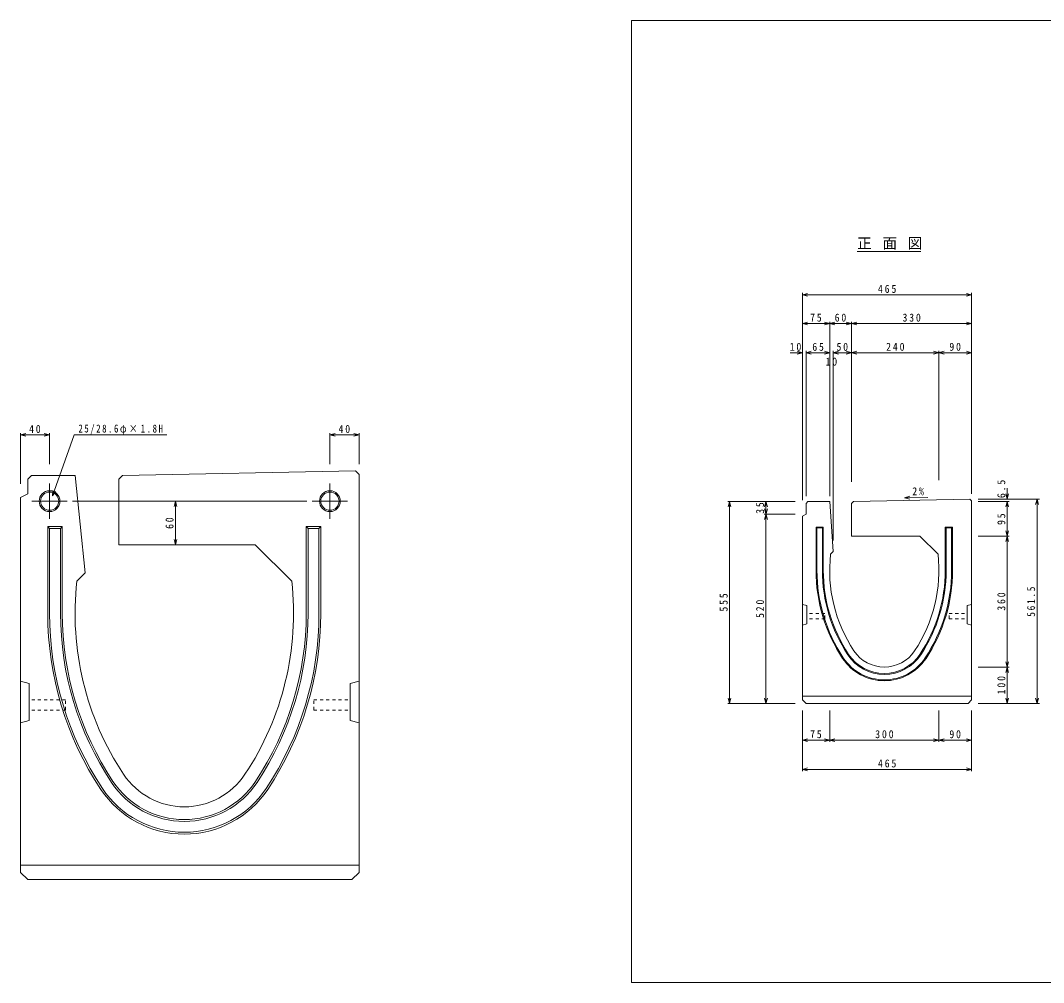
# Model space of a CAD drawing. Units: millimetres, scale not verified, with parts at other scales. Extents: x -1429 to 4060, y 140 to 2784.
# Drawn here: x -1429 to 1381, y 140 to 2784 of the extents above; entities that cross this region are included whole.
import ezdxf

# ---------------------------------------------------------------- set-up
doc = ezdxf.new("R2010")
doc.units = ezdxf.units.MM
doc.header["$LTSCALE"] = 10
doc.linetypes.add('USER1', pattern=[1.693334, 0.846667, -0.846667])
doc.linetypes.add('USER2', pattern=[13.546668, 11.006667, -0.846667, 0.846667, -0.846667])
for name, color, linetype, lineweight in [('0-F', 132, 'Continuous', 5), ('0_2', 132, 'Continuous', 5), ('1', 132, 'Continuous', 5), ('1-0', 132, 'Continuous', 5)]:
    doc.layers.add(name, color=color, linetype=linetype, lineweight=lineweight)
doc.styles.add('ＭＳ ゴシック', font='')
doc.styles.get('ＭＳ ゴシック').set_extended_font_data('MS Gothic')

msp = doc.modelspace()

# ---------------------------------------------------------------- linework, layer by layer
at = {"layer": '0-F', "color": 7}
for p, q in [((250, 2783.78), (4060, 2783.78)), ((250, 140), (250, 2783.78)), ((794.01, 1501.9), (794.01, 1501.83)), ((854.01, 1456.8), (859.01, 1461.9)), ((1179.01, 1468.2), (859.01, 1461.9)), ((1179.01, 1468.2), (1184.01, 1463.3)), ((804.01, 1324.5), (796.45, 1316.8)), ((4060, 140), (250, 140))]:
    msp.add_line(p, q, dxfattribs=at)
at = {"layer": '0_2'}
for p, q in [((869.24, 2148.97), (1044.45, 2148.97)), ((719.01, 1465.93), (719.01, 2034.88)), ((719.01, 2029.88), (733.5, 2033.76)), ((719.01, 2029.88), (733.5, 2025.99)), ((719.01, 2029.88), (1184.01, 2029.88)), ((1184.01, 2029.88), (1169.52, 2033.76)), ((1184.01, 2029.88), (1169.52, 2025.99)), ((1184.01, 1482.71), (1184.01, 2034.88)), ((719.01, 1950.94), (733.5, 1954.82)), ((719.01, 1950.94), (733.5, 1947.05)), ((719.01, 1950.94), (1184.01, 1950.94)), ((808.5, 1947.05), (779.52, 1954.82)), ((808.5, 1954.82), (779.52, 1947.05)), ((794.01, 1476.8), (794.01, 1955.94)), ((868.5, 1947.05), (839.52, 1954.82)), ((868.5, 1954.82), (839.52, 1947.05)), ((854.01, 1515.91), (854.01, 1955.94)), ((1184.01, 1950.94), (1169.52, 1954.82)), ((1184.01, 1950.94), (1169.52, 1947.05)), ((719.01, 1870.71), (685.31, 1870.71)), ((719.01, 1870.71), (704.52, 1874.59)), ((719.01, 1870.71), (704.52, 1866.82)), ((729.01, 1476.8), (729.01, 1875.71)), ((729.01, 1870.71), (743.5, 1874.59)), ((729.01, 1870.71), (743.5, 1866.82)), ((729.01, 1870.71), (794.01, 1870.71)), ((794.01, 1870.71), (779.52, 1874.59)), ((794.01, 1870.71), (779.52, 1866.82)), ((804.01, 1354.32), (804.01, 1875.71)), ((804.01, 1870.71), (818.5, 1874.59)), ((804.01, 1870.71), (818.5, 1866.82)), ((804.01, 1870.71), (1184.01, 1870.71)), ((868.5, 1866.82), (839.52, 1874.59)), ((868.5, 1874.59), (839.52, 1866.82)), ((1108.5, 1866.82), (1079.52, 1874.59)), ((1108.5, 1874.59), (1079.52, 1866.82)), ((1094.01, 1520.26), (1094.01, 1875.71)), ((1184.01, 1870.71), (1169.52, 1874.59)), ((1184.01, 1870.71), (1169.52, 1866.82)), ((1281.75, 1468.3), (1281.75, 1498.43)), ((699.01, 1461.8), (514.01, 1461.8)), ((519.01, 1461.8), (515.13, 1447.31)), ((519.01, 1461.8), (519.01, 906.8)), ((522.89, 1447.31), (519.01, 1461.8)), ((615.13, 1447.31), (619.01, 1461.8)), ((619.01, 906.8), (619.01, 1461.8)), ((619.01, 1461.8), (622.89, 1447.31)), ((1201.49, 1468.3), (1370, 1468.3)), ((1201.49, 1461.8), (1286.75, 1461.8)), ((1281.75, 1468.3), (1277.87, 1482.79)), ((1281.75, 1461.8), (1277.87, 1447.31)), ((1281.75, 1468.3), (1285.64, 1482.79)), ((1281.75, 1461.8), (1285.64, 1447.31)), ((1281.75, 906.8), (1281.75, 1461.8)), ((1363.56, 1468.3), (1359.68, 1453.81)), ((1363.56, 1468.3), (1367.44, 1453.81)), ((1363.56, 906.8), (1363.56, 1468.3)), ((622.89, 1441.29), (615.13, 1412.31)), ((622.89, 1412.31), (615.13, 1441.29)), ((614.01, 1426.8), (699.01, 1426.8)), ((756.51, 1391.8), (759.01, 1389.3)), ((776.51, 1391.8), (756.51, 1391.8)), ((756.51, 1272.63), (756.51, 1391.8)), ((774.01, 1389.3), (759.01, 1389.3)), ((759.01, 1272.63), (759.01, 1389.3)), ((774.01, 1389.3), (776.51, 1391.8)), ((774.01, 1272.63), (774.01, 1389.3)), ((776.51, 1272.63), (776.51, 1391.8)), ((1114.01, 1389.3), (1111.51, 1391.8)), ((1111.51, 1391.8), (1131.51, 1391.8)), ((1111.51, 1272.63), (1111.51, 1391.8)), ((1114.01, 1389.3), (1129.01, 1389.3)), ((1114.01, 1272.63), (1114.01, 1389.3)), ((1131.51, 1391.8), (1129.01, 1389.3)), ((1129.01, 1272.63), (1129.01, 1389.3)), ((1131.51, 1272.63), (1131.51, 1391.8)), ((1285.64, 1381.29), (1277.87, 1352.31)), ((1277.87, 1381.29), (1285.64, 1352.31)), ((1201.49, 1366.8), (1286.75, 1366.8)), ((731.01, 1176.3), (719.01, 1179.3)), ((731.01, 1125.3), (731.01, 1176.3)), ((1172.01, 1176.3), (1184.01, 1179.3)), ((1172.01, 1125.3), (1172.01, 1176.3)), ((731.01, 1125.3), (719.01, 1122.3)), ((1172.01, 1125.3), (1184.01, 1122.3)), ((1285.64, 1021.29), (1277.87, 992.31)), ((1277.87, 1021.29), (1285.64, 992.31)), ((1201.49, 1006.8), (1286.75, 1006.8)), ((514.01, 906.8), (699.01, 906.8)), ((519.01, 906.8), (515.13, 921.29)), ((522.89, 921.29), (519.01, 906.8)), ((619.01, 906.8), (615.13, 921.29)), ((622.89, 921.29), (619.01, 906.8)), ((1184.01, 926.8), (719.01, 926.8)), ((1201.49, 906.8), (1370, 906.8)), ((1281.75, 906.8), (1277.87, 921.29)), ((1281.75, 906.8), (1285.64, 921.29)), ((1363.56, 906.8), (1359.68, 921.29)), ((1363.56, 906.8), (1367.44, 921.29)), ((719.01, 887.28), (719.01, 720.85)), ((794.01, 887.28), (794.01, 801.21)), ((1094.01, 887.28), (1094.01, 801.21)), ((1184.01, 887.28), (1184.01, 720.85)), ((719.01, 806.21), (733.5, 810.09)), ((719.01, 806.21), (1184.01, 806.21)), ((719.01, 806.21), (733.5, 802.33)), ((808.5, 802.33), (779.52, 810.09)), ((808.5, 810.09), (779.52, 802.33)), ((1108.5, 802.33), (1079.52, 810.09)), ((1108.5, 810.09), (1079.52, 802.33)), ((1184.01, 806.21), (1169.52, 810.09)), ((1184.01, 806.21), (1169.52, 802.33)), ((719.01, 725.85), (733.5, 729.73)), ((719.01, 725.85), (1184.01, 725.85)), ((719.01, 725.85), (733.5, 721.97)), ((1184.01, 725.85), (1169.52, 729.73)), ((1184.01, 725.85), (1169.52, 721.97))]:
    msp.add_line(p, q, dxfattribs=at)
at = {"layer": '0_2', "color": 7}
for p, q in [((729.01, 1456.8), (734.01, 1461.8)), ((734.01, 1461.9), (794.01, 1461.9)), ((794.01, 1461.9), (804.02, 1324.36)), ((1184.01, 1463.3), (1184.01, 916.8)), ((729.01, 1426.8), (729.01, 1456.8)), ((854.01, 1366.8), (854.01, 1456.8)), ((719.01, 1421.8), (729.01, 1426.8)), ((719.01, 916.8), (719.01, 1421.8)), ((1041.56, 1366.8), (854.01, 1366.8)), ((1091.56, 1316.8), (1041.56, 1366.8)), ((796.45, 1316.8), (804.02, 1324.36)), ((719.01, 916.8), (729.01, 906.8)), ((1174.01, 906.8), (729.01, 906.8)), ((1174.01, 906.8), (1184.01, 916.8))]:
    msp.add_line(p, q, dxfattribs=at)
at = {"layer": '0_2', "linetype": 'USER1'}
for p, q in [((781.01, 1153.8), (731.01, 1153.8)), ((781.01, 1139.8), (781.01, 1153.8)), ((1122.01, 1139.8), (1122.01, 1153.8)), ((1122.01, 1153.8), (1172.01, 1153.8)), ((781.01, 1139.8), (731.01, 1139.8)), ((1122.01, 1139.8), (1172.01, 1139.8))]:
    msp.add_line(p, q, dxfattribs=at)
at = {"layer": '0_2', "color": 7}
for centre, radius, start, end in [((1194.01, 1272.63), 400, 173.66063, 213.55765), ((694.01, 1272.63), 400, 326.44232, 6.33936), ((944.01, 1106.8), 100, 213.55769, 326.44237)]:
    msp.add_arc(centre, radius, start, end, dxfattribs=at)
at = {"layer": '0_2'}
for centre, radius, start, end in [((1194.01, 1272.63), 437.5, 180, 213.55766), ((1194.01, 1272.63), 435, 180, 213.55766), ((1194.01, 1272.63), 420, 180, 213.55766), ((1194.01, 1272.63), 417.5, 180, 213.55766), ((694.01, 1272.63), 417.5, 326.44234, 0), ((694.01, 1272.63), 420, 326.44234, 0), ((694.01, 1272.63), 435, 326.44234, 0), ((694.01, 1272.63), 437.5, 326.44234, 0), ((944.01, 1106.8), 120, 213.55769, 326.44237), ((944.01, 1106.8), 117.5, 213.55769, 326.44237), ((944.01, 1106.8), 137.5, 213.55769, 326.44237), ((944.01, 1106.8), 135, 213.55769, 326.44237)]:
    msp.add_arc(centre, radius, start, end, dxfattribs=at)
at = {"layer": '1'}
for q in [(1014.24, 1476.14), (1063.83, 1473.25), (1014.39, 1468.38)]:
    msp.add_line((999.83, 1471.97), q, dxfattribs=at)
at = {"layer": '1-0'}
for p, q in [((-1428.75, 1510.57), (-1428.75, 1649.91)), ((-1428.75, 1644.91), (-1414.26, 1648.79)), ((-1428.75, 1644.91), (-1348.75, 1644.91)), ((-1428.75, 1644.91), (-1414.26, 1641.03)), ((-1348.75, 1644.91), (-1363.24, 1648.79)), ((-1348.75, 1644.91), (-1363.24, 1641.03)), ((-1348.75, 1564.78), (-1348.75, 1649.91)), ((-1281.57, 1645.45), (-1340.6, 1477.35)), ((-1026.97, 1645.45), (-1281.57, 1645.45)), ((-578.75, 1564.78), (-578.75, 1649.91)), ((-578.75, 1644.91), (-564.26, 1648.79)), ((-578.75, 1644.91), (-498.75, 1644.91)), ((-578.75, 1644.91), (-564.26, 1641.03)), ((-498.75, 1644.91), (-513.24, 1648.79)), ((-498.75, 1644.91), (-513.24, 1641.03)), ((-498.75, 1564.78), (-498.75, 1649.91)), ((-1340.6, 1477.35), (-1339.46, 1492.3)), ((-1340.6, 1477.35), (-1332.14, 1489.73)), ((-642.33, 1462.82), (-1285.68, 1462.82)), ((-1003.04, 1462.82), (-1006.92, 1448.34)), ((-1003.04, 1342.82), (-1003.04, 1462.82)), ((-1003.04, 1462.82), (-999.16, 1448.34)), ((-1353.75, 1392.82), (-1348.75, 1387.82)), ((-1313.75, 1392.82), (-1353.75, 1392.82)), ((-1353.75, 1154.49), (-1353.75, 1392.82)), ((-1318.75, 1387.82), (-1348.75, 1387.82)), ((-1348.75, 1154.49), (-1348.75, 1387.82)), ((-1318.75, 1387.82), (-1313.75, 1392.82)), ((-1318.75, 1154.49), (-1318.75, 1387.82)), ((-1313.75, 1154.49), (-1313.75, 1392.82)), ((-638.75, 1387.82), (-643.75, 1392.82)), ((-643.75, 1392.82), (-603.75, 1392.82)), ((-643.75, 1154.49), (-643.75, 1392.82)), ((-638.75, 1387.82), (-608.75, 1387.82)), ((-638.75, 1154.49), (-638.75, 1387.82)), ((-603.75, 1392.82), (-608.75, 1387.82)), ((-608.75, 1154.49), (-608.75, 1387.82)), ((-603.75, 1154.49), (-603.75, 1392.82)), ((-1003.04, 1342.82), (-1006.92, 1357.31)), ((-1003.04, 1342.82), (-999.16, 1357.31)), ((-1404.75, 961.82), (-1428.75, 967.82)), ((-1404.75, 859.82), (-1404.75, 961.82)), ((-522.75, 961.82), (-498.75, 967.82)), ((-522.75, 859.82), (-522.75, 961.82)), ((-1404.75, 859.82), (-1428.75, 853.82)), ((-522.75, 859.82), (-498.75, 853.82)), ((-498.75, 462.82), (-1428.75, 462.82))]:
    msp.add_line(p, q, dxfattribs=at)
at = {"layer": '1-0', "color": 7}
for p, q in [((-508.75, 1545.82), (-1148.75, 1533.02)), ((-508.75, 1545.82), (-498.75, 1536.02)), ((-1408.75, 1523.02), (-1398.75, 1533.02)), ((-1408.75, 1523.02), (-1408.75, 1483.02)), ((-1398.75, 1533.02), (-1278.75, 1533.02)), ((-1278.75, 1533.02), (-1250.67, 1266.01)), ((-1158.75, 1522.82), (-1148.75, 1533.02)), ((-1158.75, 1522.82), (-1158.75, 1342.82)), ((-498.75, 1536.02), (-498.75, 442.82)), ((-1428.75, 1473.02), (-1408.75, 1483.02)), ((-1428.75, 442.82), (-1428.75, 1473.02)), ((-783.64, 1342.82), (-1158.75, 1342.82)), ((-683.64, 1242.82), (-783.64, 1342.82)), ((-1273.86, 1242.82), (-1250.67, 1266.01)), ((-1428.75, 442.82), (-1408.75, 422.82)), ((-518.75, 422.82), (-1408.75, 422.82)), ((-518.75, 422.82), (-498.75, 442.82))]:
    msp.add_line(p, q, dxfattribs=at)
at = {"layer": '1-0', "linetype": 'USER2'}
for p, q in [((-1348.75, 1511.42), (-1348.75, 1414.22)), ((-578.75, 1511.42), (-578.75, 1414.22)), ((-1397.35, 1462.82), (-1300.15, 1462.82)), ((-627.35, 1462.82), (-530.15, 1462.82))]:
    msp.add_line(p, q, dxfattribs=at)
at = {"layer": '1-0', "linetype": 'USER1'}
for p, q in [((-1304.75, 916.82), (-1404.75, 916.82)), ((-1304.75, 888.82), (-1304.75, 916.82)), ((-622.75, 888.82), (-622.75, 916.82)), ((-622.75, 916.82), (-522.75, 916.82)), ((-1304.75, 888.82), (-1404.75, 888.82)), ((-622.75, 888.82), (-522.75, 888.82))]:
    msp.add_line(p, q, dxfattribs=at)
at = {"layer": '1-0'}
for centre, radius in [((-1348.75, 1462.82), 28.6), ((-578.75, 1462.82), 28.6), ((-1348.75, 1462.82), 25), ((-578.75, 1462.82), 25)]:
    msp.add_circle(centre, radius, dxfattribs=at)
at = {"layer": '1-0', "color": 7}
for centre, radius, start, end in [((-478.75, 1154.49), 800, 173.66063, 213.55765), ((-1478.75, 1154.49), 800, 326.44232, 6.33936), ((-978.75, 822.82), 200, 213.55769, 326.44237)]:
    msp.add_arc(centre, radius, start, end, dxfattribs=at)
at = {"layer": '1-0'}
for centre, radius, start, end in [((-478.75, 1154.49), 875, 180, 213.55766), ((-478.75, 1154.49), 870, 180, 213.55766), ((-478.75, 1154.49), 840, 180, 213.55766), ((-478.75, 1154.49), 835, 180, 213.55766), ((-1478.75, 1154.49), 835, 326.44234, 0), ((-1478.75, 1154.49), 840, 326.44234, 0), ((-1478.75, 1154.49), 870, 326.44234, 0), ((-1478.75, 1154.49), 875, 326.44234, 0), ((-978.75, 822.82), 240, 213.55769, 326.44237), ((-978.75, 822.82), 235, 213.55769, 326.44237), ((-978.75, 822.82), 275, 213.55769, 326.44237), ((-978.75, 822.82), 270, 213.55769, 326.44237)]:
    msp.add_arc(centre, radius, start, end, dxfattribs=at)

# ---------------------------------------------------------------- texts
at = {"layer": '0_2', "color": 7, "insert": (869.45, 2153.53), "char_height": 29.33, "attachment_point": 7, "style": 'ＭＳ ゴシック'}
msp.add_mtext('\\T1.16;正\\~面\\~図', dxfattribs=at)
at = {"layer": '0_2', "char_height": 21.99, "attachment_point": 7, "style": 'ＭＳ ゴシック'}
for s, insert in [('\\T1.38;\\W0.9;465', (926.51, 2034.88)), ('\\T1.36;\\W0.9;75', (740.26, 1955.94)), ('\\T1.36;\\W0.9;60', (807.76, 1955.94)), ('\\T1.37;\\W0.9;330', (994.01, 1955.94)), ('\\T1.36;\\W0.9;10', (684.35, 1875.71)), ('\\T1.36;\\W0.9;65', (746.22, 1875.71)), ('\\T1.36;\\W0.9;50', (812.76, 1875.71)), ('\\T1.38;\\W0.9;240', (949.01, 1875.71)), ('\\T1.36;\\W0.9;90', (1122.76, 1875.71)), ('\\T1.36;\\W0.9;10', (782.76, 1835.05)), ('\\T1.36;\\W0.9;75', (740.26, 811.21)), ('\\T1.38;\\W0.9;300', (919.01, 811.21)), ('\\T1.36;\\W0.9;90', (1122.76, 811.21)), ('\\T1.38;\\W0.9;465', (926.51, 730.85))]:
    msp.add_mtext(s, dxfattribs=dict(at, insert=insert))
at = {"layer": '0_2', "char_height": 21.99, "attachment_point": 7, "rotation": 90, "style": 'ＭＳ ゴシック'}
for s, insert in [('\\T1.37;\\W0.9;6.5', (1276.75, 1471.27)), ('\\T1.36;\\W0.9;35', (614.01, 1428.05)), ('\\T1.36;\\W0.9;95', (1276.75, 1397.35)), ('\\T1.37;\\W0.9;360', (1276.75, 1161.8)), ('\\T1.38;\\W0.85;561.5', (1358.56, 1145.15)), ('\\T1.37;\\W0.9;555', (514.01, 1159.3)), ('\\T1.37;\\W0.9;520', (614.01, 1141.8)), ('\\T1.38;\\W0.9;100', (1276.75, 931.8))]:
    msp.add_mtext(s, dxfattribs=dict(at, insert=insert))
at = {"layer": '1', "insert": (1020.97, 1478.56), "char_height": 21.99, "attachment_point": 7, "style": 'ＭＳ ゴシック'}
msp.add_mtext('\\T1.36;\\W0.9;2%', dxfattribs=at)
at = {"layer": '1-0', "char_height": 21.99, "attachment_point": 7, "style": 'ＭＳ ゴシック'}
for s, insert in [('\\T1.36;\\W0.9;40', (-1405, 1649.91)), ('\\T1.36;\\W0.8;25/28.6φ×1.8H', (-1269.47, 1645.45)), ('\\T1.36;\\W0.9;40', (-555, 1649.91))]:
    msp.add_mtext(s, dxfattribs=dict(at, insert=insert))
at = {"layer": '1-0', "insert": (-1008.04, 1386.57), "char_height": 21.99, "attachment_point": 7, "rotation": 90, "style": 'ＭＳ ゴシック'}
msp.add_mtext('\\T1.36;\\W0.9;60', dxfattribs=at)

doc.saveas('drawing.dxf')
